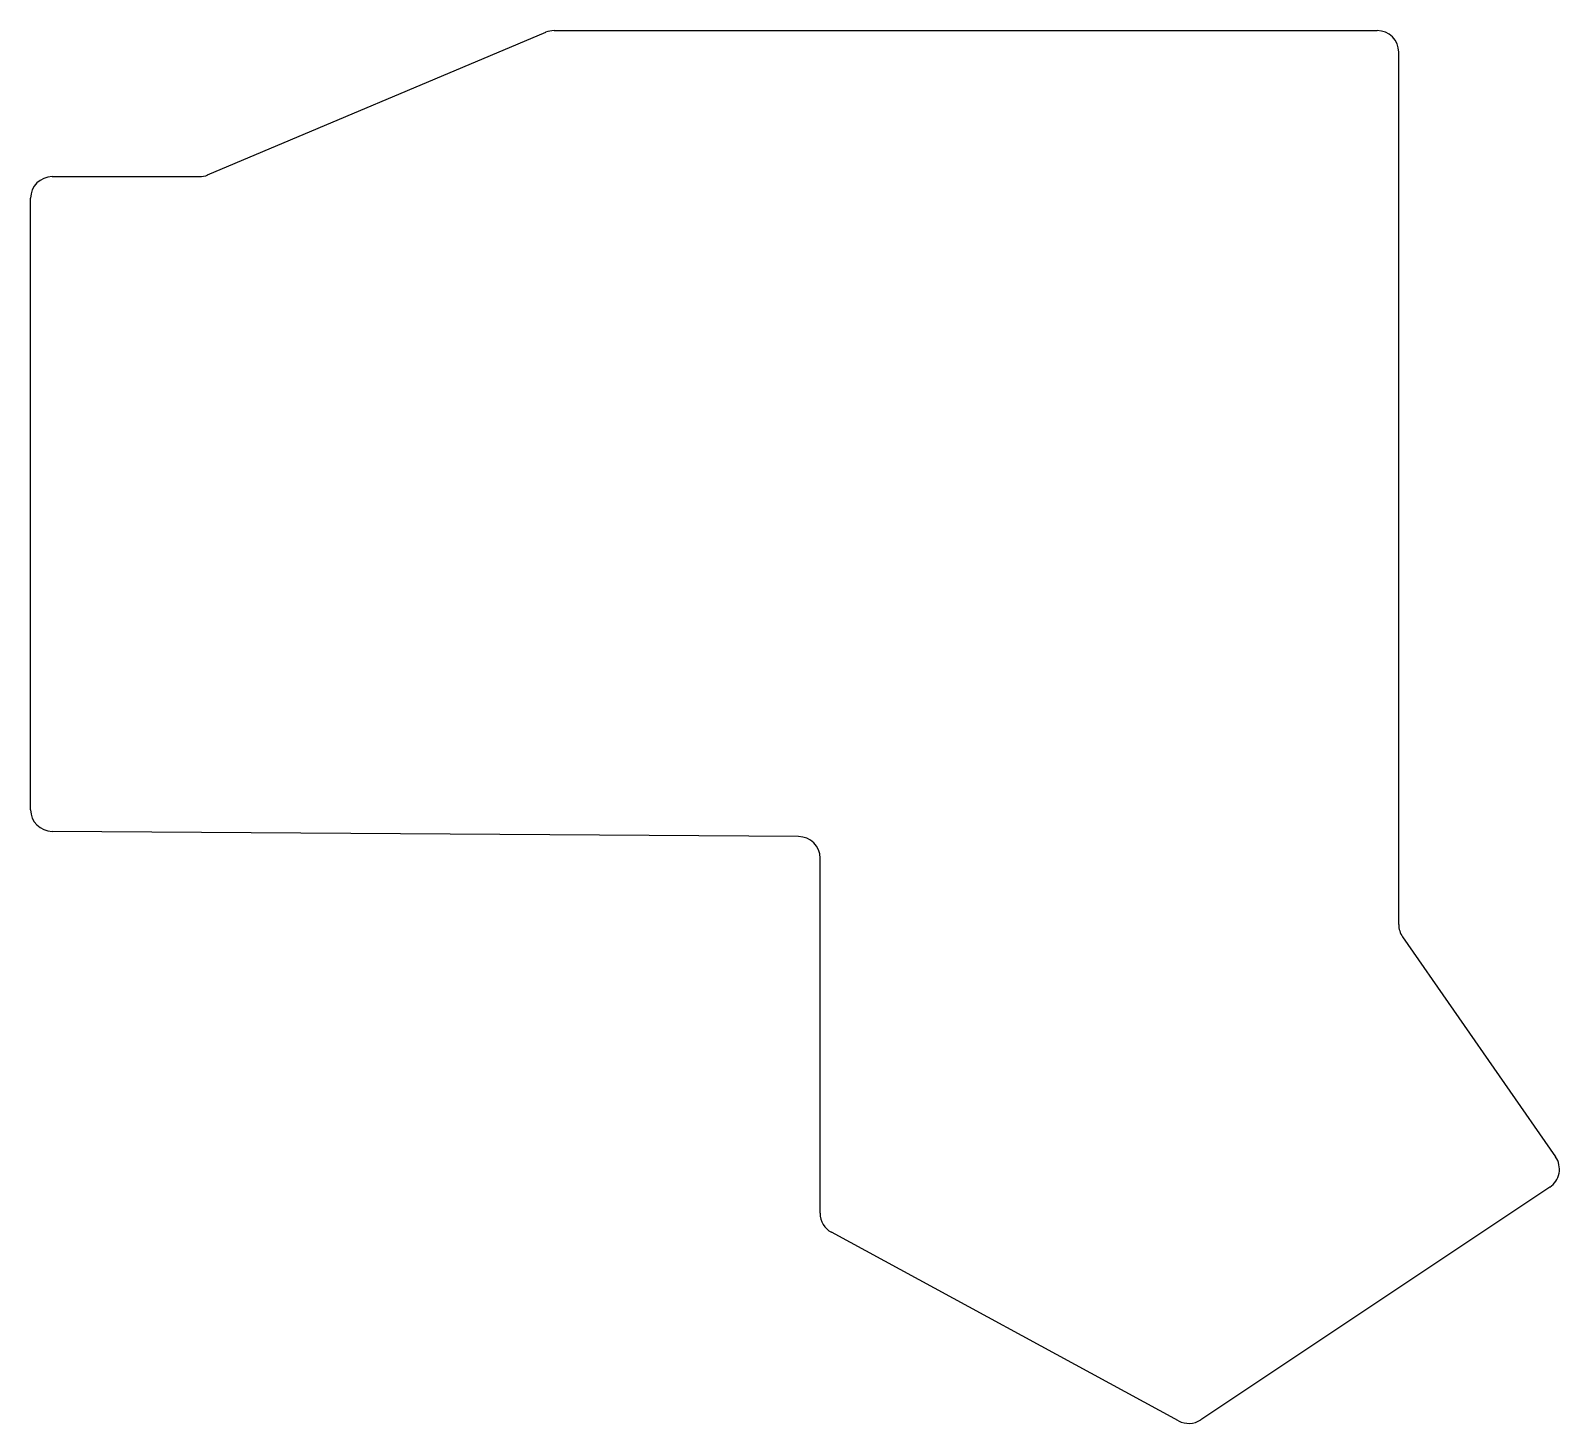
# Model space of a CAD drawing. Header units: millimetres. Extents: x 88 to 229, y -266 to -137.
import ezdxf

# ---------------------------------------------------------------- set-up
doc = ezdxf.new("R2010")
doc.units = ezdxf.units.MM

msp = doc.modelspace()

# ---------------------------------------------------------------- linework, layer by layer
for p, q in [((104.37, -150.59), (135.63, -137.41)), ((136.4, -137.25), (212.5, -137.25)), ((214.5, -219.87), (214.5, -139.25)), ((90, -150.75), (103.6, -150.75)), ((88, -209.26), (88, -152.75)), ((159.01, -211.74), (89.99, -211.26)), ((161, -246.56), (161, -213.74)), ((214.86, -221.01), (229, -241.35)), ((228.47, -244.16), (196.2, -265.65)), ((194.13, -265.74), (162.05, -248.32))]:
    msp.add_line(p, q)
for centre, start, end in [((136.4, -139.25), 90, 112.8737), ((212.5, -139.25), 0, 90), ((90, -152.75), 90, 180), ((103.6, -148.75), 270, 292.8737), ((90, -209.26), 180, 269.6076), ((159, -213.74), 0, 89.6076), ((216.5, -219.87), 180, 214.8145), ((227.36, -242.49), 303.6616, 34.8145), ((163, -246.56), 180, 241.5), ((195.09, -263.98), 241.5, 303.6616)]:
    msp.add_arc(centre, 2, start, end)

doc.saveas('drawing.dxf')
